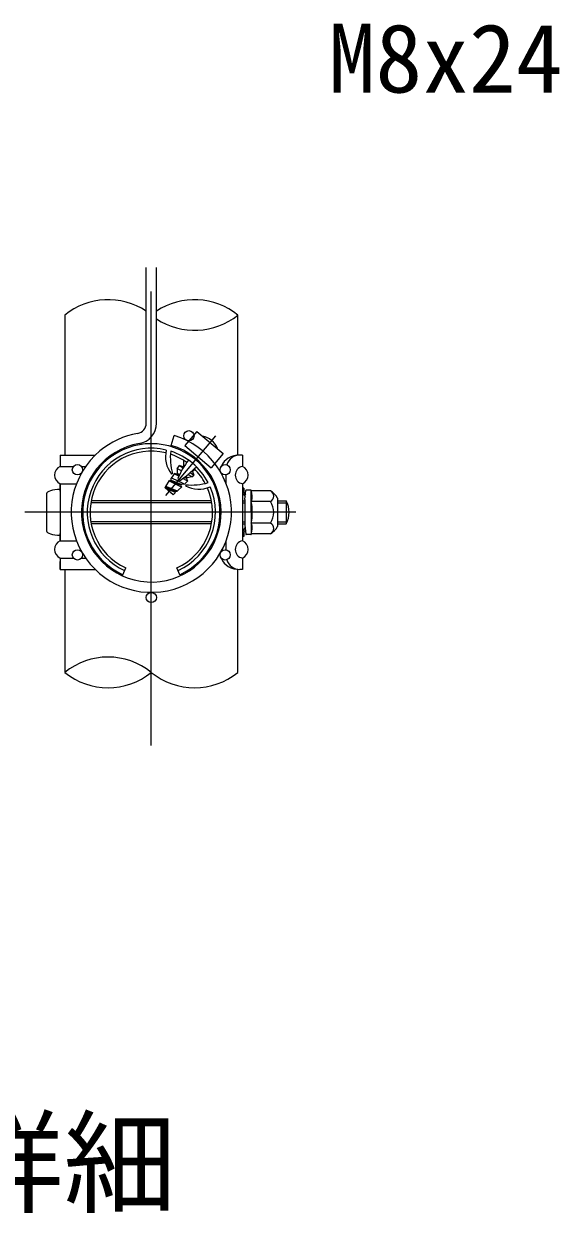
# Model space of a CAD drawing. Units: millimetres, scale not verified. Extents: x -4200 to 4200, y -2970 to 2970.
# Drawn here: x 2932 to 3306, y -335 to 497 of the extents above; entities that cross this region are included whole.
import ezdxf
from ezdxf.enums import TextEntityAlignment as Align

# ---------------------------------------------------------------- set-up
doc = ezdxf.new("R2010")
doc.units = ezdxf.units.MM
doc.header["$LTSCALE"] = 10
doc.linetypes.add('USER1', pattern=[50.8, 31.75, -6.35, 6.35, -6.35])
for name, color, linetype, lineweight in [('0-0_D-TTL-TXT', 7, 'Continuous', 25), ('0-3_D-STR1', 1, 'Continuous', 25), ('0-4_D-BMK', 2, 'USER1', 13), ('0-5_D-STR-DIM', 7, 'Continuous', 13), ('0-8_D-STR3', 3, 'Continuous', 13), ('0-C_D-STR-TXT', 7, 'Continuous', 13), ('0-D_D-STR2', 7, 'Continuous', 13)]:
    doc.layers.add(name, color=color, linetype=linetype, lineweight=lineweight)
doc.styles.add('ＭＳ ゴシック', font='')
doc.styles.get('ＭＳ ゴシック').set_extended_font_data('MS Gothic')

msp = doc.modelspace()

# ---------------------------------------------------------------- linework, layer by layer
at = {"layer": '0-3_D-STR1'}
for p, q in [((2960.58, 293.11), (2960.58, 195.11)), ((3081.58, 195.11), (3081.58, 293.11)), ((2960.58, 115.11), (2960.58, 43.11)), ((3081.58, 43.11), (3081.58, 115.11))]:
    msp.add_line(p, q, dxfattribs=at)
at = {"layer": '0-4_D-BMK'}
for p, q in [((3021.08, -8.01), (3021.08, 344.24)), ((3065.9, 208.52), (3030.96, 166.88)), ((3122.18, 155.11), (2932.76, 155.11))]:
    msp.add_line(p, q, dxfattribs=at)
at = {"layer": '0-5_D-STR-DIM'}
for centre, start, end in [((2990.83, 255.79), 56.30864, 129.02451), ((3051.33, 255.79), 50.97549, 123.69136), ((3051.33, 330.44), 236.30864, 309.02451), ((2990.83, 5.79), 50.97549, 129.02451), ((2990.83, 80.44), 230.97549, 309.02451), ((3051.33, 80.44), 230.97549, 309.02451)]:
    msp.add_arc(centre, 48.04, start, end, dxfattribs=at)
at = {"layer": '0-8_D-STR3'}
for p, q in [((3052.9, 211.7), (3044.55, 201.74)), ((3044.55, 201.74), (3062.93, 186.31)), ((2957.38, 195.11), (2981.89, 195.11)), ((2957.38, 195.11), (2957.38, 187.11)), ((2993.13, 195.11), (2994.55, 195.11)), ((3043.5, 191.58), (3043.49, 187.24)), ((3047.23, 196.32), (3047.23, 195.37)), ((3084.78, 195.11), (3082, 195.11)), ((3084.78, 195.11), (3083.03, 195.11)), ((3084.78, 195.11), (3084.78, 187.11)), ((2957.38, 187.11), (2966.62, 187.11)), ((2972.32, 187.11), (2975.13, 187.11)), ((3039.22, 185.49), (3039.21, 182.25)), ((3039.22, 185.49), (3040.76, 187.79)), ((3042.19, 184.07), (3039.46, 185.6)), ((3043.24, 185.92), (3040.75, 187.54)), ((3043.64, 186.59), (3040.76, 187.79)), ((3043.42, 187.27), (3043.06, 186.83)), ((3043.92, 187.06), (3043.49, 187.24)), ((3049.99, 183.91), (3049.6, 184.08)), ((3050.38, 184.37), (3049.77, 183.65)), ((3049.77, 183.65), (3050.74, 181.05)), ((3050.38, 184.37), (3050.05, 184.51)), ((3052.04, 184.67), (3050.39, 184.39)), ((3055.71, 189.5), (3054.79, 189.29)), ((2957.38, 169.94), (2957.38, 175.11)), ((2957.38, 175.11), (2957.38, 135.11)), ((2957.38, 175.11), (2968.78, 175.11)), ((3031.16, 173.24), (3033.84, 177.25)), ((3041.78, 172.93), (3033.72, 176.9)), ((3041.57, 174.01), (3033.84, 177.25)), ((3035.03, 177.27), (3034.71, 176.89)), ((3035.03, 177.27), (3035.04, 178.99)), ((3037.2, 182.24), (3035.04, 178.99)), ((3041.95, 174.46), (3035.08, 177.33)), ((3035.94, 182.15), (3035.26, 181.85)), ((3043.9, 175.06), (3035.36, 178.99)), ((3040.31, 180.32), (3037.15, 182.09)), ((3040.6, 180.95), (3038.77, 181.72)), ((3040.89, 181.54), (3039.21, 182.24)), ((3039.6, 178.74), (3041.13, 177.45)), ((3044.16, 174.81), (3042.05, 174.45)), ((3046.22, 177.02), (3043.08, 178.78)), ((3045.7, 178.8), (3044.07, 179.49)), ((3046.4, 176.93), (3044.16, 174.81)), ((3046.08, 179.38), (3044.69, 179.96)), ((3046.12, 179.3), (3045.7, 178.8)), ((3045.7, 178.8), (3046.4, 176.93)), ((3049.5, 179.87), (3046.12, 179.3)), ((3049.55, 179.93), (3046.69, 181.54)), ((3050.66, 181.12), (3048.13, 182.76)), ((3049.5, 179.87), (3050.74, 181.05)), ((3069.82, 182.74), (3069.82, 182.69)), ((3073.26, 181.36), (3073.26, 175.44)), ((3084.78, 175.11), (3084.78, 135.11)), ((2947.78, 168.11), (2947.78, 142.11)), ((2957.38, 171.11), (2957.38, 169.94)), ((3031.16, 173.24), (3030.52, 172.42)), ((3036.4, 167.44), (3030.53, 172.37)), ((3030.96, 172.95), (3031.16, 173.24)), ((3030.97, 172.95), (3030.96, 172.42)), ((3037.83, 169.55), (3030.96, 172.41)), ((3038.87, 170.13), (3031.19, 173.22)), ((3037.44, 169.09), (3031.42, 171.62)), ((3036.4, 167.44), (3037.72, 168.69)), ((3037.56, 169.1), (3037.72, 168.69)), ((3037.98, 169.6), (3037.62, 169.17)), ((3038.82, 169.74), (3037.98, 169.6)), ((3038.82, 169.74), (3040.05, 170.91)), ((3042.06, 172.81), (3040.05, 170.91)), ((3045.13, 174.44), (3044.96, 173.71)), ((3084.78, 172.11), (3084.78, 169.23)), ((3085.78, 172.11), (3084.78, 172.11)), ((3085.16, 168.07), (3086.6, 166.05)), ((3085.78, 172.11), (3085.78, 169.23)), ((3085.97, 168.65), (3086.8, 167.49)), ((3086.38, 164.11), (3087.16, 170.44)), ((3090.7, 170.61), (3087.36, 170.61)), ((3090.78, 155.11), (3090.78, 170.56)), ((3090.98, 170.12), (3090.89, 170.46)), ((3104.37, 170.12), (3090.98, 170.12)), ((3063.37, 161.76), (2978.8, 161.76)), ((3063.13, 163.11), (2979.04, 163.11)), ((3084.78, 163.11), (3086.38, 163.11)), ((3084.78, 161.76), (3086.38, 161.76)), ((3086.38, 164.11), (3086.38, 146.11)), ((3104.37, 162.62), (3090.78, 162.62)), ((3109.38, 165.11), (3109.38, 145.11)), ((3109.38, 163.11), (3115.38, 163.11)), ((3109.38, 161.76), (3116.03, 161.76)), ((3115.38, 163.11), (3115.38, 147.11)), ((3090.78, 155.11), (3090.78, 139.66)), ((3063.37, 148.47), (2978.8, 148.47)), ((3063.13, 147.11), (2979.04, 147.11)), ((3084.78, 148.47), (3086.38, 148.47)), ((3084.78, 147.11), (3086.38, 147.11)), ((3085.16, 142.15), (3086.6, 144.17)), ((3085.97, 141.57), (3086.8, 142.73)), ((3086.38, 146.11), (3087.16, 139.79)), ((3104.37, 147.61), (3090.78, 147.61)), ((3109.38, 148.47), (3116.03, 148.47)), ((3109.38, 147.11), (3115.38, 147.11)), ((2957.38, 135.11), (2957.38, 140.28)), ((2957.38, 140.28), (2957.38, 139.11)), ((2957.38, 135.11), (2968.78, 135.11)), ((3073.26, 134.78), (3073.26, 128.87)), ((3084.78, 140.99), (3084.78, 138.11)), ((3090.65, 139.61), (3087.36, 139.61)), ((3104.37, 140.1), (3090.98, 140.1)), ((3069.82, 127.54), (3069.82, 127.49)), ((2957.38, 123.11), (2957.38, 115.11)), ((2957.38, 123.11), (2966.62, 123.11)), ((2957.38, 115.11), (2957.38, 120.66)), ((2972.32, 123.11), (2975.13, 123.11)), ((3084.78, 123.11), (3084.78, 115.11)), ((3084.78, 120.66), (3084.78, 115.11)), ((2957.38, 115.11), (2981.89, 115.11)), ((2993.13, 115.11), (2994.55, 115.11)), ((3001.08, 111.48), (3003.25, 116.2)), ((3041.08, 111.48), (3038.92, 116.2)), ((3084.78, 115.11), (3083.03, 115.11))]:
    msp.add_line(p, q, dxfattribs=at)
for points in [[(3052.9, 211.7), (3071.29, 196.27), (3062.93, 186.31)], [(3039.21, 182.24), (3038.77, 181.72), (3037.2, 182.24)], [(3042.05, 174.45), (3041.63, 173.95), (3042.06, 172.81)], [(3085.78, 140.99), (3085.78, 138.11), (3084.78, 138.11)]]:
    msp.add_lwpolyline(points, dxfattribs=at)
for centre, radius, start, end in [((3054.5, 194.94), 13.61, 20.1954, 79.8046), ((3021.08, 155.11), 48, 294.62432, 245.37568), ((3021.08, 155.11), 44.8, 76.51477, 245.37568), ((3021.08, 155.11), 42.8, 76.39388, 245.37568), ((3050.39, 194.03), 19.42, 166.14552, 218.81508), ((3073.9, 193.22), 39.54, 173.19065, 196.25963), ((3021.08, 155.11), 42.8, 54.62674, 71.81465), ((3021.08, 155.11), 44.8, 27.59553, 72.40447), ((3097.96, 153.72), 63.49, 143.32909, 156.79151), ((2959.88, 181.11), 6.5, 112.61986, 247.38014), ((3006.36, 230.57), 63.49, 303.20849, 316.67091), ((3021.08, 155.11), 42.8, 28.18535, 45.37326), ((3085.81, 181.11), 6.09, 99.72282, 260.27718), ((3082.28, 181.11), 6.5, 292.61986, 67.38014), ((3049.44, 213.74), 39.54, 263.74037, 286.80935), ((3021.08, 155.11), 42.8, 294.62432, 23.60612), ((3021.08, 155.11), 44.8, 294.62432, 23.48523), ((3054.32, 190.73), 19.42, 241.18492, 293.85448), ((3086.78, 169.23), 2, 180, 215.53768), ((3086.78, 169.23), 1, 180, 215.53768), ((3087.36, 170.41), 0.2, 90, 173), ((3090.7, 170.41), 0.2, 15, 90), ((3081.02, 166.37), 10.65, 339.37322, 22.7756), ((3102.34, 166.37), 4.27, 298.45309, 61.54691), ((3095.84, 156.6), 16, 32.13463, 57.68315), ((3085.78, 165.47), 1, 33.43373, 35.53768), ((3049.27, 155.11), 42.38, 0, 10.20031), ((3092.86, 155.11), 13.75, 0, 33.09348), ((3100.38, 155.11), 17, 331.92751, 28.07249), ((3049.27, 155.11), 42.38, 349.79969, 0), ((3092.86, 155.11), 13.75, 326.90652, 0), ((3086.78, 140.99), 1, 144.46232, 180), ((3085.78, 144.75), 1, 324.46232, 326.56627), ((3081.02, 143.86), 10.65, 337.2244, 20.62678), ((3102.34, 143.85), 4.27, 298.45309, 61.54691), ((3095.84, 153.62), 16, 302.31685, 327.86537), ((2959.88, 129.11), 6.5, 112.61986, 247.38014), ((3085.81, 129.11), 6.09, 99.72282, 260.27718), ((3082.28, 129.11), 6.5, 292.61986, 67.38014), ((3087.36, 139.81), 0.2, 187, 270), ((3090.65, 139.81), 0.2, 270, 337.2244)]:
    msp.add_arc(centre, radius, start, end, dxfattribs=at)
for centre, major_axis, ratio, start_param, end_param in [((3083.03, 185.11), (-13.21, 0), 0.757218, 4.712389, 6.040763), ((3083.03, 185.11), (0, -10), 0.976579, 3.141593, 4.383343), ((2957.38, 168.11), (9.6, 0), 0.3125, 1.570796, 3.141593), ((2957.38, 142.11), (9.6, 0), 0.3125, 3.141593, 4.712389), ((3083.03, 125.11), (-13.21, 0), 0.757218, 0.242422, 1.570796), ((3083.03, 125.11), (0, 10), 0.976579, 1.899842, 3.141593)]:
    msp.add_ellipse(centre, major_axis=major_axis, ratio=ratio, start_param=start_param, end_param=end_param, dxfattribs=at)
at = {"layer": '0-D_D-STR2'}
for p, q in [((3017.48, 217.38), (3017.48, 326.45)), ((3024.68, 217.38), (3024.68, 326.45)), ((3035.03, 201.88), (3037.09, 208.78))]:
    msp.add_line(p, q, dxfattribs=at)
for centre in [(3047.32, 208.63), (2969.47, 184.91), (3072.7, 184.91), (2969.47, 125.31), (3072.7, 125.31), (3021.08, 95.51)]:
    msp.add_circle(centre, 3.6, dxfattribs=at)
for centre, radius, start, end in [((3010.28, 217.38), 7.2, 279.83934, 0), ((3010.28, 217.38), 14.4, 279.83934, 0), ((3021.08, 155.11), 56, 130, 73.39579), ((3021.08, 155.11), 56, 99.83934, 130), ((3021.08, 155.11), 48.8, 99.83934, 73.39579)]:
    msp.add_arc(centre, radius, start, end, dxfattribs=at)

# ---------------------------------------------------------------- texts
at = {"layer": '0-0_D-TTL-TXT', "style": 'ＭＳ ゴシック'}
msp.add_text('主柱部品取付詳細', height=57.7, dxfattribs=at).set_placement((2408.85, -346.06), align=Align.BOTTOM_LEFT)
at = {"layer": '0-C_D-STR-TXT', "style": 'ＭＳ ゴシック'}
msp.add_text('M8x24', height=48.09, dxfattribs=at).set_placement((3145.01, 434.33), align=Align.BOTTOM_LEFT)

doc.saveas('drawing.dxf')
